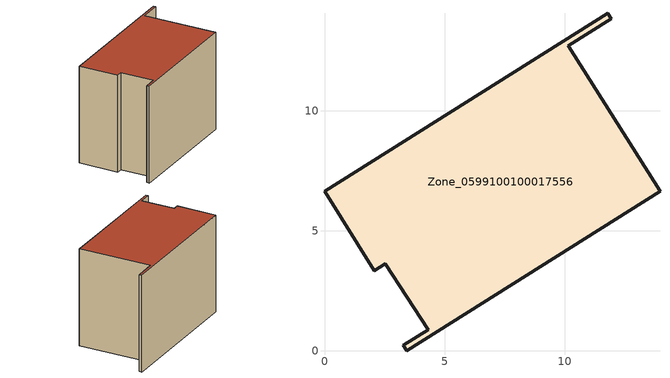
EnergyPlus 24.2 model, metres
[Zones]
Zone_0599100100017556
 floor ground (C_G): 11.79,14.06 11.94,13.83 10.15,12.71 13.97,6.64 3.42,0 3.27,0.24 4.31,0.88 2.53,3.63 2.06,3.34 0,6.65 z1.54
 wall outside (C_F): 2.53,3.63 4.31,0.88 3.27,0.24 3.42,0 13.97,6.64 10.15,12.71 11.94,13.83 11.79,14.06 0,6.65 2.06,3.34 2.53,3.63 z1.54:11.16
 roof outside (C_R): 11.79,14.06 0,6.65 2.06,3.34 2.53,3.63 4.31,0.88 3.27,0.24 3.42,0 13.97,6.64 10.15,12.71 11.94,13.83 z11.16
[BUILDING]
Pand.0599100100017556: North Axis=0; Terrain=City; Loads Convergence Tolerance Value=0.04; Temperature Convergence Tolerance Value=0.4; Solar Distribution=FullExterior; Maximum Number of Warmup Days=25; Minimum Number of Warmup Days=1
[Site:Location]
Rotterdam.The.Hague.AP_ZH_NLD Design_Conditions: Latitude=51.96; Longitude=4.45; Time Zone=1; Elevation=-4.5
[SITE:GROUNDTEMPERATURE:BUILDINGSURFACE]
18, 18, 18, 18, 18, 18, 18, 18, 18, 18, 18, 18
[MATERIAL] Thermal Absorptance=0.9; Solar Absorptance=0.7; Visible Absorptance=0.7
Name | Roughness | Thickness | Conductivity | Density | Specific Heat
G.TI.2015-2018 | MediumSmooth | 0.15 | 0.0428571 | 540 | 1210
F.TI.2015-2018 | Rough | 0.3 | 0.0666667 | 1920 | 840
R.TI.2015-2018 | MediumRough | 0.2 | 0.0333333 | 1500 | 1000
[CONSTRUCTION]
C_G: G.TI.2015-2018
C_F: F.TI.2015-2018
C_R: R.TI.2015-2018
[ZONE]
Zone_0599100100017556: Type=1; Multiplier=1; Ceiling Height=Autocalculate; Volume=Autocalculate; Floor Area=autocalculate; Part of Total Floor Area=Yes
[ZONEINFILTRATION:DESIGNFLOWRATE]
Infil_Zone_0599100100017556: Zone or ZoneList or Space or SpaceList=Zone_0599100100017556; Schedule=AlwaysOn; Design Flow Rate Calculation Method=Flow/Area; Flow Rate per Floor Area=0.0015; Constant Term Coefficient=1; Temperature Term Coefficient=0; Velocity Term Coefficient=0; Velocity Squared Term Coefficient=0
[HVACTEMPLATE:ZONE:IDEALLOADSAIRSYSTEM]
Zone_0599100100017556: Maximum Heating Supply Air Temperature=50; Minimum Cooling Supply Air Temperature=13; Maximum Heating Supply Air Humidity Ratio=0.0156; Minimum Cooling Supply Air Humidity Ratio=0.0077; Heating Limit=NoLimit; Cooling Limit=NoLimit; Dehumidification Control Type=ConstantSensibleHeatRatio; Cooling Sensible Heat Ratio=0.7; Dehumidification Setpoint=60; Humidification Control Type=None; Humidification Setpoint=30; Outdoor Air Method=None; Outdoor Air Flow Rate per Person=0.00944; Outdoor Air Flow Rate per Zone Floor Area=0; Outdoor Air Flow Rate per Zone=0; Demand Controlled Ventilation Type=None; Outdoor Air Economizer Type=NoEconomizer; Heat Recovery Type=None; Sensible Heat Recovery Effectiveness=0.7; Latent Heat Recovery Effectiveness=0.65
[ZONECONTROL:THERMOSTAT]
ThermostatControl_Zone_0599100100017556: Zone or ZoneList=Zone_0599100100017556; Control Type Schedule=DualSetpointControlType; Control 1=Thermostat_Zone_0599100100017556; Temperature Difference Between Cutout And Setpoint=0
[THERMOSTATSETPOINT:DUALSETPOINT]
Thermostat_Zone_0599100100017556: Heating Setpoint Temperature Schedule=HeatingSetpoint_Zone_0599100100017556; Cooling Setpoint Temperature Schedule=CoolingSetpoint_Zone_0599100100017556
[SCHEDULE:COMPACT]
HeatingSetpoint_Zone_0599100100017556: Through: 12/31, For: AllDays, Until: 24:00, 21
CoolingSetpoint_Zone_0599100100017556: Through: 12/31, For: AllDays, Until: 24:00, 24
DualSetpointControlType: Through: 12/31, For: AllDays, Until: 24:00, 4
AlwaysOn: Through: 12/31, For: AllDays, Until: 24:00, 1
